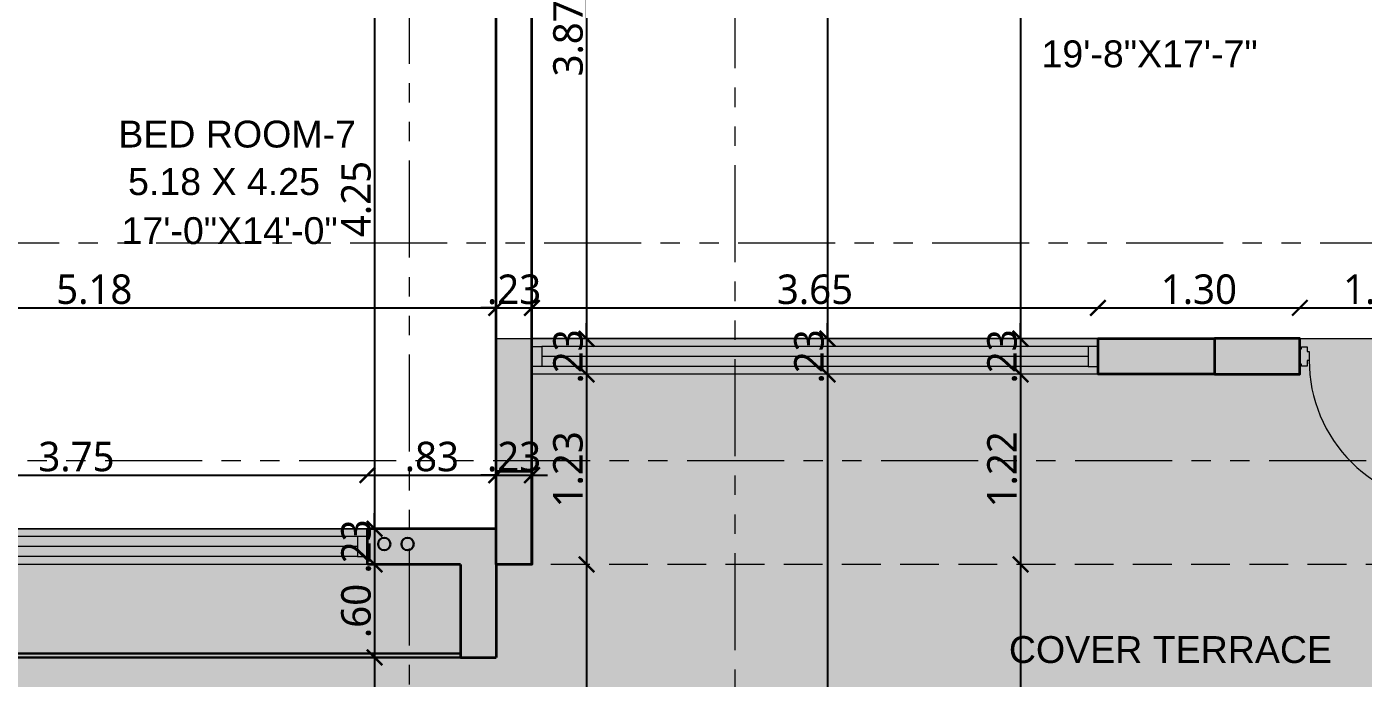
# Model space of a CAD drawing. Extents: x 2450 to 2649, y -7 to 131.
# Drawn here: x 2457.57 to 2466.18, y 30.35 to 34.55 of the extents above; entities that cross this region are included whole.
import ezdxf

# ---------------------------------------------------------------- set-up
doc = ezdxf.new("R2010")
doc.units = 0
doc.header["$MEASUREMENT"] = 0
doc.header["$PDMODE"] = 34
doc.linetypes.add('HIDDEN', pattern=[0.375, 0.25, -0.125])
doc.linetypes.add('PHANTOM2', pattern=[1.25, 0.625, -0.125, 0.125, -0.125, 0.125, -0.125])
for name, color, linetype, lineweight in [('COLUMN', 5, 'Continuous', 35), ('DOOR-WINDOW', 35, 'Continuous', 13), ('M.S.JALI', 200, 'Continuous', 30), ('PIPE', 240, 'Continuous', 30), ('SECTION LINE', 3, 'PHANTOM2', 5), ('TEXT-1', 7, 'Continuous', 9), ('WALL', 30, 'Continuous', 35), ('WINDOW-LINE', 25, 'Continuous', 9)]:
    doc.layers.add(name, color=color, linetype=linetype, lineweight=lineweight)
for name, color, linetype, lineweight, true_color in [('HEATCH BEAM BOTTOM', 7, 'Continuous', 13, 0x92bdc9), ('R.C.C PROJATION', 7, 'HIDDEN', 13, 0xa32900), ('WORKING DIM', 7, 'Continuous', 15, 0x292929)]:
    doc.layers.add(name, color=color, linetype=linetype, lineweight=lineweight, true_color=true_color)
doc.styles.add('ARIAL', font='arial.ttf')
doc.styles.get("Standard").update_dxf_attribs({"font": 'malgunsl.ttf'})
doc.dimstyles.new('R07', dxfattribs={"dimtxt": 0.19, "dimasz": 0.1, "dimexe": 0.18, "dimexo": 0.0625, "dimgap": 0.02, "dimtad": 1, "dimzin": 4, "dimdsep": 46, "dimtxsty": 'Standard', "dimblk": 'ARCHTICK', "dimcen": 0, "dimse1": 1, "dimse2": 1, "dimclrd": 256, "dimclre": 48, "dimclrt": 256, "dimadec": 0, "dimazin": 0, "dimtm": 1e-09, "dimtfac": 1, "dimtix": 1, "dimtmove": 1, "dimatfit": 3, "dimfxl": 0.18, "dimtolj": 1, "dimtzin": 0, "dimlwe": 15, "dimarcsym": 0})

# ---------------------------------------------------------------- blocks, each defined once
blk = doc.blocks.new('*U47')
at = {"layer": 'WINDOW-LINE'}
for p, q in [((175536.9, -38873.47), (175536.9, -38730.75)), ((175545.9, -38873.47), (175545.9, -38730.75))]:
    blk.add_line(p, q, dxfattribs=at)
at = {"layer": 'WINDOW-LINE', "color": 35, "true_color": 0x9d754d}
for p, q in [((175538.9, -38870.97), (175538.9, -38733.25)), ((175543.9, -38870.97), (175543.9, -38733.25))]:
    blk.add_line(p, q, dxfattribs=at)
at = {"layer": 'WINDOW-LINE', "color": 4, "true_color": 0x24ffff}
blk.add_line((175541.4, -38870.97), (175541.4, -38733.25), dxfattribs=at)
at = {"layer": 'WINDOW-LINE'}
for points in [[(175536.9, -38730.75), (175545.9, -38730.75), (175545.9, -38730.75), (175536.9, -38730.75)], [(175536.9, -38873.47), (175545.9, -38873.47), (175545.9, -38873.47), (175536.9, -38873.47)]]:
    blk.add_lwpolyline(points, close=True, dxfattribs=at)
at = {"layer": 'WINDOW-LINE', "color": 35, "true_color": 0x9d754d}
for points in [[(175538.9, -38730.75), (175543.9, -38730.75), (175543.9, -38733.25), (175538.9, -38733.25)], [(175538.9, -38873.47), (175543.9, -38873.47), (175543.9, -38870.97), (175538.9, -38870.97)]]:
    blk.add_lwpolyline(points, close=True, dxfattribs=at)
blk = doc.blocks.new('*U73')
at = {"layer": 'WINDOW-LINE'}
for p, q in [((175536.9, -38838.75), (175536.9, -38692.01)), ((175545.9, -38838.75), (175545.9, -38692.01))]:
    blk.add_line(p, q, dxfattribs=at)
at = {"layer": 'WINDOW-LINE', "color": 35, "true_color": 0x9d754d}
for p, q in [((175538.9, -38836.25), (175538.9, -38694.51)), ((175543.9, -38836.25), (175543.9, -38694.51))]:
    blk.add_line(p, q, dxfattribs=at)
at = {"layer": 'WINDOW-LINE', "color": 4, "true_color": 0x24ffff}
blk.add_line((175541.4, -38836.25), (175541.4, -38694.51), dxfattribs=at)
at = {"layer": 'WINDOW-LINE'}
for points in [[(175536.9, -38692.01), (175545.9, -38692.01), (175545.9, -38692.01), (175536.9, -38692.01)], [(175536.9, -38838.75), (175545.9, -38838.75), (175545.9, -38838.75), (175536.9, -38838.75)]]:
    blk.add_lwpolyline(points, close=True, dxfattribs=at)
at = {"layer": 'WINDOW-LINE', "color": 35, "true_color": 0x9d754d}
for points in [[(175538.9, -38692.01), (175543.9, -38692.01), (175543.9, -38694.51), (175538.9, -38694.51)], [(175538.9, -38838.75), (175543.9, -38838.75), (175543.9, -38836.25), (175538.9, -38836.25)]]:
    blk.add_lwpolyline(points, close=True, dxfattribs=at)
blk = doc.blocks.new('_ArchTick')
at = {"color": 0, "linetype": 'ByBlock', "const_width": 0.15}
blk.add_lwpolyline([(-0.5, -0.5), (0.5, 0.5)], dxfattribs=at)
blk = doc.blocks.new('*D3097')
at = {"layer": 'DEFPOINTS', "color": 0, "transparency": 16777216}
for p in [(2459.5428, 35.5635), (2459.5428, 31.3135), (2459.8087, 31.3135)]:
    blk.add_point(p, dxfattribs=at)
at = {"layer": 'WORKING DIM', "lineweight": -2, "transparency": 16777216}
blk.add_line((2459.8087, 35.5635), (2459.8087, 31.3135), dxfattribs=at)
at = {"layer": 'WORKING DIM', "lineweight": -2, "transparency": 16777216, "xscale": 0.1, "yscale": 0.1, "zscale": 0.1}
for p, rotation in [((2459.8087, 35.5635), 90), ((2459.8087, 31.3135), 270)]:
    blk.add_blockref('_ArchTick', p, dxfattribs=dict(at, rotation=rotation))
at = {"layer": 'WORKING DIM', "transparency": 16777216, "insert": (2459.6905, 33.4385), "char_height": 0.19, "attachment_point": 5, "rotation": 90}
blk.add_mtext('\\A1;4.25', dxfattribs=at)
blk = doc.blocks.new('*D3098')
at = {"layer": 'DEFPOINTS', "color": 0, "transparency": 16777216}
for p in [(2459.5428, 31.3135), (2459.5428, 31.0835), (2459.8087, 31.0835)]:
    blk.add_point(p, dxfattribs=at)
at = {"layer": 'WORKING DIM', "lineweight": -2, "transparency": 16777216}
for p, q in [((2459.8087, 31.3135), (2459.8087, 31.4135)), ((2459.8087, 31.3135), (2459.8087, 31.0835)), ((2459.8087, 31.0835), (2459.8087, 30.9835))]:
    blk.add_line(p, q, dxfattribs=at)
at = {"layer": 'WORKING DIM', "lineweight": -2, "transparency": 16777216, "xscale": 0.1, "yscale": 0.1, "zscale": 0.1}
for p, rotation in [((2459.8087, 31.3135), 270), ((2459.8087, 31.0835), 90)]:
    blk.add_blockref('_ArchTick', p, dxfattribs=dict(at, rotation=rotation))
at = {"layer": 'WORKING DIM', "transparency": 16777216, "insert": (2459.6904, 31.1985), "char_height": 0.19, "attachment_point": 5, "rotation": 90}
blk.add_mtext('\\A1;.23', dxfattribs=at)
blk = doc.blocks.new('*D3106')
at = {"layer": 'DEFPOINTS', "color": 0, "transparency": 16777216}
for p in [(2461.6528, 37.9085), (2461.6528, 32.5385), (2462.7271, 32.5385)]:
    blk.add_point(p, dxfattribs=at)
at = {"layer": 'WORKING DIM', "lineweight": -2, "transparency": 16777216}
blk.add_line((2462.7271, 37.9085), (2462.7271, 32.5385), dxfattribs=at)
at = {"layer": 'WORKING DIM', "lineweight": -2, "transparency": 16777216, "xscale": 0.1, "yscale": 0.1, "zscale": 0.1}
for p, rotation in [((2462.7271, 37.9085), 90), ((2462.7271, 32.5385), 270)]:
    blk.add_blockref('_ArchTick', p, dxfattribs=dict(at, rotation=rotation))
at = {"layer": 'WORKING DIM', "transparency": 16777216, "insert": (2462.6088, 35.2235), "char_height": 0.19, "attachment_point": 5, "rotation": 90}
blk.add_mtext('\\A1;5.37', dxfattribs=at)
blk = doc.blocks.new('*D3107')
at = {"layer": 'DEFPOINTS', "color": 0, "transparency": 16777216}
for p in [(2461.6528, 32.5385), (2460.8228, 32.3085), (2462.7271, 32.3085)]:
    blk.add_point(p, dxfattribs=at)
at = {"layer": 'WORKING DIM', "lineweight": -2, "transparency": 16777216}
for p, q in [((2462.7271, 32.5385), (2462.7271, 32.6385)), ((2462.7271, 32.5385), (2462.7271, 32.3085)), ((2462.7271, 32.3085), (2462.7271, 32.2085))]:
    blk.add_line(p, q, dxfattribs=at)
at = {"layer": 'WORKING DIM', "lineweight": -2, "transparency": 16777216, "xscale": 0.1, "yscale": 0.1, "zscale": 0.1}
for p, rotation in [((2462.7271, 32.5385), 270), ((2462.7271, 32.3085), 90)]:
    blk.add_blockref('_ArchTick', p, dxfattribs=dict(at, rotation=rotation))
at = {"layer": 'WORKING DIM', "transparency": 16777216, "insert": (2462.6088, 32.4235), "char_height": 0.19, "attachment_point": 5, "rotation": 90}
blk.add_mtext('\\A1;.23', dxfattribs=at)
blk = doc.blocks.new('*D3116')
at = {"layer": 'DEFPOINTS', "color": 0, "transparency": 16777216}
for p in [(2460.8228, 36.4085), (2460.8228, 32.5385), (2461.1747, 32.5385)]:
    blk.add_point(p, dxfattribs=at)
at = {"layer": 'WORKING DIM', "lineweight": -2, "transparency": 16777216}
blk.add_line((2461.1747, 36.4085), (2461.1747, 32.5385), dxfattribs=at)
at = {"layer": 'WORKING DIM', "lineweight": -2, "transparency": 16777216, "xscale": 0.1, "yscale": 0.1, "zscale": 0.1}
for p, rotation in [((2461.1747, 36.4085), 90), ((2461.1747, 32.5385), 270)]:
    blk.add_blockref('_ArchTick', p, dxfattribs=dict(at, rotation=rotation))
at = {"layer": 'WORKING DIM', "transparency": 16777216, "insert": (2461.0564, 34.4735), "char_height": 0.19, "attachment_point": 5, "rotation": 90}
blk.add_mtext('\\A1;3.87', dxfattribs=at)
blk = doc.blocks.new('*D3117')
at = {"layer": 'DEFPOINTS', "color": 0, "transparency": 16777216}
for p in [(2460.8228, 32.5385), (2460.8228, 32.3085), (2461.1747, 32.3085)]:
    blk.add_point(p, dxfattribs=at)
at = {"layer": 'WORKING DIM', "lineweight": -2, "transparency": 16777216}
for p, q in [((2461.1747, 32.5385), (2461.1747, 32.6385)), ((2461.1747, 32.5385), (2461.1747, 32.3085)), ((2461.1747, 32.3085), (2461.1747, 32.2085))]:
    blk.add_line(p, q, dxfattribs=at)
at = {"layer": 'WORKING DIM', "lineweight": -2, "transparency": 16777216, "xscale": 0.1, "yscale": 0.1, "zscale": 0.1}
for p, rotation in [((2461.1747, 32.5385), 270), ((2461.1747, 32.3085), 90)]:
    blk.add_blockref('_ArchTick', p, dxfattribs=dict(at, rotation=rotation))
at = {"layer": 'WORKING DIM', "transparency": 16777216, "insert": (2461.0564, 32.4235), "char_height": 0.19, "attachment_point": 5, "rotation": 90}
blk.add_mtext('\\A1;.23', dxfattribs=at)
blk = doc.blocks.new('*D3118')
at = {"layer": 'DEFPOINTS', "color": 0, "transparency": 16777216}
for p in [(2460.8228, 32.3085), (2460.8228, 31.0835), (2461.1747, 31.0835)]:
    blk.add_point(p, dxfattribs=at)
at = {"layer": 'WORKING DIM', "lineweight": -2, "transparency": 16777216}
blk.add_line((2461.1747, 32.3085), (2461.1747, 31.0835), dxfattribs=at)
at = {"layer": 'WORKING DIM', "lineweight": -2, "transparency": 16777216, "xscale": 0.1, "yscale": 0.1, "zscale": 0.1}
for p, rotation in [((2461.1747, 32.3085), 90), ((2461.1747, 31.0835), 270)]:
    blk.add_blockref('_ArchTick', p, dxfattribs=dict(at, rotation=rotation))
at = {"layer": 'WORKING DIM', "transparency": 16777216, "insert": (2461.0559, 31.696), "char_height": 0.19, "attachment_point": 5, "rotation": 90}
blk.add_mtext('\\A1;1.23', dxfattribs=at)
blk = doc.blocks.new('*D3124')
at = {"layer": 'DEFPOINTS', "color": 0, "transparency": 16777216}
for p in [(2463.6001, 37.9085), (2463.971, 32.5385), (2464.4701, 32.5385)]:
    blk.add_point(p, dxfattribs=at)
at = {"layer": 'WORKING DIM', "lineweight": -2, "transparency": 16777216}
blk.add_line((2463.971, 37.9085), (2463.971, 32.5385), dxfattribs=at)
at = {"layer": 'WORKING DIM', "lineweight": -2, "transparency": 16777216, "xscale": 0.1, "yscale": 0.1, "zscale": 0.1}
for p, rotation in [((2463.971, 37.9085), 90), ((2463.971, 32.5385), 270)]:
    blk.add_blockref('_ArchTick', p, dxfattribs=dict(at, rotation=rotation))
at = {"layer": 'WORKING DIM', "transparency": 16777216, "insert": (2463.8527, 35.2235), "char_height": 0.19, "attachment_point": 5, "rotation": 90}
blk.add_mtext('\\A1;5.37', dxfattribs=at)
blk = doc.blocks.new('*D3125')
at = {"layer": 'DEFPOINTS', "color": 0, "transparency": 16777216}
for p in [(2464.4701, 32.5385), (2463.971, 32.3085), (2464.4701, 32.3085)]:
    blk.add_point(p, dxfattribs=at)
at = {"layer": 'WORKING DIM', "lineweight": -2, "transparency": 16777216}
for p, q in [((2463.971, 32.5385), (2463.971, 32.6385)), ((2463.971, 32.5385), (2463.971, 32.3085)), ((2463.971, 32.3085), (2463.971, 32.2085))]:
    blk.add_line(p, q, dxfattribs=at)
at = {"layer": 'WORKING DIM', "lineweight": -2, "transparency": 16777216, "xscale": 0.1, "yscale": 0.1, "zscale": 0.1}
for p, rotation in [((2463.971, 32.5385), 270), ((2463.971, 32.3085), 90)]:
    blk.add_blockref('_ArchTick', p, dxfattribs=dict(at, rotation=rotation))
at = {"layer": 'WORKING DIM', "transparency": 16777216, "insert": (2463.8527, 32.4235), "char_height": 0.19, "attachment_point": 5, "rotation": 90}
blk.add_mtext('\\A1;.23', dxfattribs=at)
blk = doc.blocks.new('*D3226')
at = {"layer": 'DEFPOINTS', "color": 0, "transparency": 16777216}
for p in [(2459.7628, 31.6587), (2456.0128, 31.3135), (2459.7628, 31.3135)]:
    blk.add_point(p, dxfattribs=at)
at = {"layer": 'WORKING DIM', "lineweight": -2, "transparency": 16777216}
blk.add_line((2456.0128, 31.6587), (2459.7628, 31.6587), dxfattribs=at)
at = {"layer": 'WORKING DIM', "lineweight": -2, "transparency": 16777216, "xscale": 0.1, "yscale": 0.1, "zscale": 0.1, "rotation": 180}
blk.add_blockref('_ArchTick', (2456.0128, 31.6587), dxfattribs=at)
at = {"layer": 'WORKING DIM', "lineweight": -2, "transparency": 16777216, "xscale": 0.1, "yscale": 0.1, "zscale": 0.1}
blk.add_blockref('_ArchTick', (2459.7628, 31.6587), dxfattribs=at)
at = {"layer": 'WORKING DIM', "transparency": 16777216, "insert": (2457.8878, 31.777), "char_height": 0.19, "attachment_point": 5}
blk.add_mtext('\\A1;3.75', dxfattribs=at)
blk = doc.blocks.new('*D3227')
at = {"layer": 'DEFPOINTS', "color": 0, "transparency": 16777216}
for p in [(2460.5928, 31.6587), (2459.7628, 31.3135), (2460.5928, 31.3135)]:
    blk.add_point(p, dxfattribs=at)
at = {"layer": 'WORKING DIM', "lineweight": -2, "transparency": 16777216}
blk.add_line((2459.7628, 31.6587), (2460.5928, 31.6587), dxfattribs=at)
at = {"layer": 'WORKING DIM', "lineweight": -2, "transparency": 16777216, "xscale": 0.1, "yscale": 0.1, "zscale": 0.1, "rotation": 180}
blk.add_blockref('_ArchTick', (2459.7628, 31.6587), dxfattribs=at)
at = {"layer": 'WORKING DIM', "lineweight": -2, "transparency": 16777216, "xscale": 0.1, "yscale": 0.1, "zscale": 0.1}
blk.add_blockref('_ArchTick', (2460.5928, 31.6587), dxfattribs=at)
at = {"layer": 'WORKING DIM', "transparency": 16777216, "insert": (2460.1778, 31.777), "char_height": 0.19, "attachment_point": 5}
blk.add_mtext('\\A1;.83', dxfattribs=at)
blk = doc.blocks.new('*D3228')
at = {"layer": 'DEFPOINTS', "color": 0, "transparency": 16777216}
for p in [(2460.8228, 31.6587), (2460.5928, 31.3135), (2460.8228, 31.3135)]:
    blk.add_point(p, dxfattribs=at)
at = {"layer": 'WORKING DIM', "lineweight": -2, "transparency": 16777216}
for p, q in [((2460.5928, 31.6587), (2460.4928, 31.6587)), ((2460.5928, 31.6587), (2460.8228, 31.6587)), ((2460.8228, 31.6587), (2460.9228, 31.6587))]:
    blk.add_line(p, q, dxfattribs=at)
at = {"layer": 'WORKING DIM', "lineweight": -2, "transparency": 16777216, "xscale": 0.1, "yscale": 0.1, "zscale": 0.1}
blk.add_blockref('_ArchTick', (2460.5928, 31.6587), dxfattribs=at)
at = {"layer": 'WORKING DIM', "lineweight": -2, "transparency": 16777216, "xscale": 0.1, "yscale": 0.1, "zscale": 0.1, "rotation": 180}
blk.add_blockref('_ArchTick', (2460.8228, 31.6587), dxfattribs=at)
at = {"layer": 'WORKING DIM', "transparency": 16777216, "insert": (2460.7078, 31.777), "char_height": 0.19, "attachment_point": 5}
blk.add_mtext('\\A1;.23', dxfattribs=at)
blk = doc.blocks.new('*D3230')
at = {"layer": 'DEFPOINTS', "color": 0, "transparency": 16777216}
for p in [(2455.4128, 33.0635), (2460.5928, 32.7365), (2460.5928, 31.3135)]:
    blk.add_point(p, dxfattribs=at)
at = {"layer": 'WORKING DIM', "lineweight": -2, "transparency": 16777216}
blk.add_line((2455.4128, 32.7365), (2460.5928, 32.7365), dxfattribs=at)
at = {"layer": 'WORKING DIM', "lineweight": -2, "transparency": 16777216, "xscale": 0.1, "yscale": 0.1, "zscale": 0.1, "rotation": 180}
blk.add_blockref('_ArchTick', (2455.4128, 32.7365), dxfattribs=at)
at = {"layer": 'WORKING DIM', "lineweight": -2, "transparency": 16777216, "xscale": 0.1, "yscale": 0.1, "zscale": 0.1}
blk.add_blockref('_ArchTick', (2460.5928, 32.7365), dxfattribs=at)
at = {"layer": 'WORKING DIM', "transparency": 16777216, "insert": (2458.0028, 32.8553), "char_height": 0.19, "attachment_point": 5}
blk.add_mtext('\\A1;5.18', dxfattribs=at)
blk = doc.blocks.new('*D3231')
at = {"layer": 'DEFPOINTS', "color": 0, "transparency": 16777216}
for p in [(2460.8228, 32.7365), (2460.8228, 32.5385), (2460.5928, 31.3135)]:
    blk.add_point(p, dxfattribs=at)
at = {"layer": 'WORKING DIM', "lineweight": -2, "transparency": 16777216}
for p, q in [((2460.5928, 32.7365), (2460.4928, 32.7365)), ((2460.5928, 32.7365), (2460.8228, 32.7365)), ((2460.8228, 32.7365), (2460.9228, 32.7365))]:
    blk.add_line(p, q, dxfattribs=at)
at = {"layer": 'WORKING DIM', "lineweight": -2, "transparency": 16777216, "xscale": 0.1, "yscale": 0.1, "zscale": 0.1}
blk.add_blockref('_ArchTick', (2460.5928, 32.7365), dxfattribs=at)
at = {"layer": 'WORKING DIM', "lineweight": -2, "transparency": 16777216, "xscale": 0.1, "yscale": 0.1, "zscale": 0.1, "rotation": 180}
blk.add_blockref('_ArchTick', (2460.8228, 32.7365), dxfattribs=at)
at = {"layer": 'WORKING DIM', "transparency": 16777216, "insert": (2460.7078, 32.8548), "char_height": 0.19, "attachment_point": 5}
blk.add_mtext('\\A1;.23', dxfattribs=at)
blk = doc.blocks.new('*D3232')
at = {"layer": 'DEFPOINTS', "color": 0, "transparency": 16777216}
for p in [(2464.4701, 32.7365), (2460.8228, 32.5385), (2464.4701, 32.5385)]:
    blk.add_point(p, dxfattribs=at)
at = {"layer": 'WORKING DIM', "lineweight": -2, "transparency": 16777216}
blk.add_line((2460.8228, 32.7365), (2464.4701, 32.7365), dxfattribs=at)
at = {"layer": 'WORKING DIM', "lineweight": -2, "transparency": 16777216, "xscale": 0.1, "yscale": 0.1, "zscale": 0.1, "rotation": 180}
blk.add_blockref('_ArchTick', (2460.8228, 32.7365), dxfattribs=at)
at = {"layer": 'WORKING DIM', "lineweight": -2, "transparency": 16777216, "xscale": 0.1, "yscale": 0.1, "zscale": 0.1}
blk.add_blockref('_ArchTick', (2464.4701, 32.7365), dxfattribs=at)
at = {"layer": 'WORKING DIM', "transparency": 16777216, "insert": (2462.6465, 32.8548), "char_height": 0.19, "attachment_point": 5}
blk.add_mtext('\\A1;3.65', dxfattribs=at)
blk = doc.blocks.new('*D3233')
at = {"layer": 'DEFPOINTS', "color": 0, "transparency": 16777216}
for p in [(2465.7701, 32.7365), (2464.4701, 32.5385), (2465.7701, 32.4235)]:
    blk.add_point(p, dxfattribs=at)
at = {"layer": 'WORKING DIM', "lineweight": -2, "transparency": 16777216}
blk.add_line((2464.4701, 32.7365), (2465.7701, 32.7365), dxfattribs=at)
at = {"layer": 'WORKING DIM', "lineweight": -2, "transparency": 16777216, "xscale": 0.1, "yscale": 0.1, "zscale": 0.1, "rotation": 180}
blk.add_blockref('_ArchTick', (2464.4701, 32.7365), dxfattribs=at)
at = {"layer": 'WORKING DIM', "lineweight": -2, "transparency": 16777216, "xscale": 0.1, "yscale": 0.1, "zscale": 0.1}
blk.add_blockref('_ArchTick', (2465.7701, 32.7365), dxfattribs=at)
at = {"layer": 'WORKING DIM', "transparency": 16777216, "insert": (2465.1201, 32.8553), "char_height": 0.19, "attachment_point": 5}
blk.add_mtext('\\A1;1.30', dxfattribs=at)
blk = doc.blocks.new('*D3234')
at = {"layer": 'DEFPOINTS', "color": 0, "transparency": 16777216}
for p in [(2466.8201, 32.7365), (2465.7701, 32.4235), (2466.8201, 32.4235)]:
    blk.add_point(p, dxfattribs=at)
at = {"layer": 'WORKING DIM', "lineweight": -2, "transparency": 16777216}
blk.add_line((2465.7701, 32.7365), (2466.8201, 32.7365), dxfattribs=at)
at = {"layer": 'WORKING DIM', "lineweight": -2, "transparency": 16777216, "xscale": 0.1, "yscale": 0.1, "zscale": 0.1, "rotation": 180}
blk.add_blockref('_ArchTick', (2465.7701, 32.7365), dxfattribs=at)
at = {"layer": 'WORKING DIM', "lineweight": -2, "transparency": 16777216, "xscale": 0.1, "yscale": 0.1, "zscale": 0.1}
blk.add_blockref('_ArchTick', (2466.8201, 32.7365), dxfattribs=at)
at = {"layer": 'WORKING DIM', "transparency": 16777216, "insert": (2466.2951, 32.8553), "char_height": 0.19, "attachment_point": 5}
blk.add_mtext('\\A1;1.05', dxfattribs=at)
blk = doc.blocks.new('*U15')
at = {"layer": 'DOOR-WINDOW'}
for points in [[(0.0492, 0.954), (0.0492, 0.0263), (0.0605, 0.0263), (0.0605, 0.954), (0.0492, 0.954)], [(0, 0.05), (0, -0.05), (0.0105, -0.05), (0.0105, -0.0625), (0.048, -0.0625), (0.048, -0.0313), (0.0605, -0.0313), (0.0605, 0.025), (0.048, 0.025), (0.048, 0.0625), (0.0105, 0.0625), (0.0105, 0.05)], [(1.05, 0.05), (1.05, -0.05), (1.0395, -0.05), (1.0395, -0.0625), (1.002, -0.0625), (1.002, -0.0313), (0.9895, -0.0313), (0.9895, 0.025), (1.002, 0.025), (1.002, 0.0625), (1.0395, 0.0625), (1.0395, 0.05)]]:
    blk.add_lwpolyline(points, close=True, dxfattribs=at)
blk.add_arc((0.0605, 0.025), 0.929, 360, 90.36666, dxfattribs=at)
blk = doc.blocks.new('*D2974')
at = {"layer": 'DEFPOINTS', "color": 0, "transparency": 16777216}
for p in [(2460.8228, 31.0835), (2460.8228, 27.9585), (2461.1747, 27.9585)]:
    blk.add_point(p, dxfattribs=at)
at = {"layer": 'WORKING DIM', "lineweight": -2, "transparency": 16777216}
blk.add_line((2461.1747, 31.0835), (2461.1747, 27.9585), dxfattribs=at)
at = {"layer": 'WORKING DIM', "lineweight": -2, "transparency": 16777216, "xscale": 0.1, "yscale": 0.1, "zscale": 0.1}
for p, rotation in [((2461.1747, 31.0835), 90), ((2461.1747, 27.9585), 270)]:
    blk.add_blockref('_ArchTick', p, dxfattribs=dict(at, rotation=rotation))
at = {"layer": 'WORKING DIM', "transparency": 16777216, "insert": (2461.0559, 29.521), "char_height": 0.19, "attachment_point": 5, "rotation": 90}
blk.add_mtext('\\A1;3.13', dxfattribs=at)
blk = doc.blocks.new('*D2976')
at = {"layer": 'DEFPOINTS', "color": 0, "transparency": 16777216}
for p in [(2464.4701, 32.3085), (2463.971, 31.0835), (2464.4701, 31.0835)]:
    blk.add_point(p, dxfattribs=at)
at = {"layer": 'WORKING DIM', "lineweight": -2, "transparency": 16777216}
blk.add_line((2463.971, 32.3085), (2463.971, 31.0835), dxfattribs=at)
at = {"layer": 'WORKING DIM', "lineweight": -2, "transparency": 16777216, "xscale": 0.1, "yscale": 0.1, "zscale": 0.1}
for p, rotation in [((2463.971, 32.3085), 90), ((2463.971, 31.0835), 270)]:
    blk.add_blockref('_ArchTick', p, dxfattribs=dict(at, rotation=rotation))
at = {"layer": 'WORKING DIM', "transparency": 16777216, "insert": (2463.8525, 31.696), "char_height": 0.19, "attachment_point": 5, "rotation": 90}
blk.add_mtext('\\A1;1.22', dxfattribs=at)
blk = doc.blocks.new('*D2977')
at = {"layer": 'DEFPOINTS', "color": 0, "transparency": 16777216}
for p in [(2462.13, 32.3085), (2462.13, 27.1285), (2462.7271, 27.1285)]:
    blk.add_point(p, dxfattribs=at)
at = {"layer": 'WORKING DIM', "lineweight": -2, "transparency": 16777216}
blk.add_line((2462.7271, 32.3085), (2462.7271, 27.1285), dxfattribs=at)
at = {"layer": 'WORKING DIM', "lineweight": -2, "transparency": 16777216, "xscale": 0.1, "yscale": 0.1, "zscale": 0.1}
for p, rotation in [((2462.7271, 32.3085), 90), ((2462.7271, 27.1285), 270)]:
    blk.add_blockref('_ArchTick', p, dxfattribs=dict(at, rotation=rotation))
at = {"layer": 'WORKING DIM', "transparency": 16777216, "insert": (2462.6083, 29.7185), "char_height": 0.19, "attachment_point": 5, "rotation": 90}
blk.add_mtext('\\A1;5.18', dxfattribs=at)
blk = doc.blocks.new('*D2978')
at = {"layer": 'DEFPOINTS', "color": 0, "transparency": 16777216}
for p in [(2462.7271, 31.0835), (2463.971, 27.1285), (2464.4701, 27.1285)]:
    blk.add_point(p, dxfattribs=at)
at = {"layer": 'WORKING DIM', "lineweight": -2, "transparency": 16777216}
blk.add_line((2463.971, 31.0835), (2463.971, 27.1285), dxfattribs=at)
at = {"layer": 'WORKING DIM', "lineweight": -2, "transparency": 16777216, "xscale": 0.1, "yscale": 0.1, "zscale": 0.1}
for p, rotation in [((2463.971, 31.0835), 90), ((2463.971, 27.1285), 270)]:
    blk.add_blockref('_ArchTick', p, dxfattribs=dict(at, rotation=rotation))
at = {"layer": 'WORKING DIM', "transparency": 16777216, "insert": (2463.8527, 29.106), "char_height": 0.19, "attachment_point": 5, "rotation": 90}
blk.add_mtext('\\A1;3.96', dxfattribs=at)
blk = doc.blocks.new('*D2984')
at = {"layer": 'DEFPOINTS', "color": 0, "transparency": 16777216}
for p in [(2460.5928, 31.0835), (2459.8087, 30.4835), (2460.5928, 30.4835)]:
    blk.add_point(p, dxfattribs=at)
at = {"layer": 'WORKING DIM', "lineweight": -2, "transparency": 16777216}
blk.add_line((2459.8087, 31.0835), (2459.8087, 30.4835), dxfattribs=at)
at = {"layer": 'WORKING DIM', "lineweight": -2, "transparency": 16777216, "xscale": 0.1, "yscale": 0.1, "zscale": 0.1}
for p, rotation in [((2459.8087, 31.0835), 90), ((2459.8087, 30.4835), 270)]:
    blk.add_blockref('_ArchTick', p, dxfattribs=dict(at, rotation=rotation))
at = {"layer": 'WORKING DIM', "transparency": 16777216, "insert": (2459.6904, 30.7835), "char_height": 0.19, "attachment_point": 5, "rotation": 90}
blk.add_mtext('\\A1;.60', dxfattribs=at)
blk = doc.blocks.new('*D2985')
at = {"layer": 'DEFPOINTS', "color": 0, "transparency": 16777216}
for p in [(2460.5928, 30.4835), (2459.8087, 27.9585), (2460.5928, 27.9585)]:
    blk.add_point(p, dxfattribs=at)
at = {"layer": 'WORKING DIM', "lineweight": -2, "transparency": 16777216}
blk.add_line((2459.8087, 30.4835), (2459.8087, 27.9585), dxfattribs=at)
at = {"layer": 'WORKING DIM', "lineweight": -2, "transparency": 16777216, "xscale": 0.1, "yscale": 0.1, "zscale": 0.1}
for p, rotation in [((2459.8087, 30.4835), 90), ((2459.8087, 27.9585), 270)]:
    blk.add_blockref('_ArchTick', p, dxfattribs=dict(at, rotation=rotation))
at = {"layer": 'WORKING DIM', "transparency": 16777216, "insert": (2459.6904, 29.221), "char_height": 0.19, "attachment_point": 5, "rotation": 90}
blk.add_mtext('\\A1;2.53', dxfattribs=at)

msp = doc.modelspace()

# ---------------------------------------------------------------- hatches: boundary and pattern name
at = {"layer": 'HEATCH BEAM BOTTOM', "ltscale": 10}
h = msp.add_hatch(dxfattribs=at)
h.set_pattern_fill('ANSI33', color=256, scale=0.5)
h.set_pattern_definition([(45, (0, 170.54396), (-0.0883883476, 0.0883883476), []), (45, (0.08839, 170.54396), (-0.0883883476, 0.0883883476), [0.0625, -0.03125])])
edge = h.paths.add_edge_path()
edge.add_line((2454.5824, 43.2164), (2455.4128, 43.2164))
edge.add_line((2455.4128, 43.2164), (2455.4128, 31.3135))
edge.add_line((2455.4128, 31.3135), (2460.5928, 31.3135))
edge.add_line((2460.5928, 31.3135), (2460.5928, 32.5385))
edge.add_line((2460.5928, 32.5385), (2467.0501, 32.5385))
edge.add_line((2467.0501, 32.5385), (2467.0501, 31.3135))
edge.add_line((2467.0501, 31.3135), (2471.3301, 31.3135))
edge.add_line((2471.3301, 31.3135), (2471.3301, 31.0835))
edge.add_line((2471.3301, 31.0835), (2471.3301, 27.1285))
edge.add_line((2471.3301, 27.1285), (2473.6501, 27.1285))
edge.add_line((2473.6501, 27.1285), (2473.6501, 31.0785))
edge.add_line((2473.6501, 31.0785), (2472.8201, 31.0835))
edge.add_line((2472.8201, 31.0835), (2472.8201, 31.3135))
edge.add_line((2472.8201, 31.3135), (2472.8201, 42.1785))
edge.add_line((2472.8201, 42.1785), (2473.6501, 42.1785))
edge.add_line((2473.6501, 42.1785), (2473.6501, 27.1285))
edge.add_line((2473.6501, 27.1285), (2454.5828, 27.1285))
edge.add_line((2454.5828, 27.1285), (2454.5828, 43.1987))

# ---------------------------------------------------------------- linework, layer by layer
at = {"layer": 'COLUMN'}
for points in [[(2465.2201, 32.5385), (2465.2201, 32.3085), (2464.4701, 32.3085), (2464.4701, 32.5385)], [(2460.5928, 31.6835), (2460.8228, 31.6835), (2460.8228, 31.0835), (2460.5928, 31.0835)]]:
    msp.add_lwpolyline(points, close=True, dxfattribs=at)
at = {"layer": 'HEATCH BEAM BOTTOM'}
msp.add_lwpolyline([(2454.5824, 43.2164), (2455.4128, 43.2164), (2455.4128, 31.3135), (2460.5928, 31.3135), (2460.5928, 32.5385), (2467.0501, 32.5385), (2467.0501, 31.3135), (2472.8201, 31.3135), (2472.8201, 42.1785), (2473.6501, 42.1785), (2473.6501, 31.0835)], dxfattribs=at)
at = {"layer": 'M.S.JALI'}
for p, q in [((2460.3628, 30.5085), (2456.0128, 30.5085)), ((2460.3628, 30.4835), (2456.0128, 30.4835))]:
    msp.add_line(p, q, dxfattribs=at)
at = {"layer": 'PIPE'}
msp.add_circle((2459.871, 31.2147), 0.04, dxfattribs=at)
at = {"layer": 'PIPE', "color": 114, "true_color": 0x139b48}
msp.add_circle((2460.0214, 31.2147), 0.04, dxfattribs=at)
at = {"layer": 'R.C.C PROJATION'}
msp.add_line((2466.8201, 31.0835), (2460.8228, 31.0835), dxfattribs=at)
at = {"layer": 'SECTION LINE'}
for points in [[(2460.8569, 47.4354), (2460.0323, 47.4354), (2460.0323, 23.0209), (2460.7491, 23.0209)], [(2461.3778, 47.4058), (2462.13, 47.4058), (2462.13, 23.0229), (2461.637, 23.0229)], [(2450.9014, 34.0288), (2450.9014, 33.156), (2477.4113, 33.156), (2477.4113, 34.0369)], [(2477.4468, 32.2944), (2477.4468, 31.7509), (2450.9229, 31.7509), (2450.9229, 32.4866)]]:
    msp.add_lwpolyline(points, dxfattribs=at)
at = {"layer": 'WALL'}
for p, q in [((2460.5928, 31.3135), (2460.5928, 36.4085)), ((2460.8228, 31.0835), (2460.8228, 36.4085)), ((2460.5928, 31.3135), (2459.7628, 31.3135)), ((2459.7628, 31.0835), (2459.7628, 31.3135)), ((2460.3628, 31.0835), (2459.7628, 31.0835)), ((2460.3628, 31.0835), (2460.3628, 30.4835)), ((2460.5928, 31.0835), (2460.5928, 30.4835)), ((2460.3628, 30.4835), (2460.5928, 30.4835))]:
    msp.add_line(p, q, dxfattribs=at)
msp.add_lwpolyline([(2465.2201, 32.3085), (2465.7701, 32.3085), (2465.7701, 32.5385), (2465.2201, 32.5385)], close=True, dxfattribs=at)

# ---------------------------------------------------------------- block references
at = {"layer": 'DOOR-WINDOW', "xscale": 0.02555555555552771, "yscale": 0.02555555555552771, "zscale": 0.02555555555552771, "rotation": 89.99999999999997}
for name, p in [('*U47', (1471.037, -4453.6345)), ('*U73', (1467.217, -4454.8595))]:
    msp.add_blockref(name, p, dxfattribs=at)
at = {"layer": 'WINDOW-LINE', "rotation": 180}
msp.add_blockref('*U15', (2466.8201, 32.4235), dxfattribs=at)

# ---------------------------------------------------------------- texts
at = {"layer": 'TEXT-1', "color": 146, "ltscale": 10, "true_color": 0x105689, "char_height": 0.173107, "attachment_point": 1, "style": 'ARIAL'}
for s, insert, width in [('\\A1;19\'-8"X17\'-7"', (2464.1058, 34.4603), 1.998194), ('\\A1;17\'-0"X14\'-0"', (2458.1782, 33.321), 1.308194)]:
    msp.add_mtext(s, dxfattribs=dict(at, insert=insert, width=width))
at = {"layer": 'TEXT-1', "color": 18, "ltscale": 10, "true_color": 0x000000, "char_height": 0.173107, "attachment_point": 1, "style": 'ARIAL'}
for s, insert, width in [('\\A1;BED ROOM-7', (2458.1573, 33.9432), 1.813052), ('\\A1;5.18 X 4.25', (2458.2202, 33.637), 1.308194), ('\\A1;COVER TERRACE', (2463.8956, 30.6211), 3.140313)]:
    msp.add_mtext(s, dxfattribs=dict(at, insert=insert, width=width))

# ---------------------------------------------------------------- dimensions: what is measured, and where the dimension line sits
at = {"layer": 'WORKING DIM'}
for base, p1, p2, picture, middle in [((2462.7271, 32.5385), (2461.6528, 37.9085), (2461.6528, 32.5385), '*D3106', (2462.6088, 35.2235)), ((2463.971, 32.5385), (2463.6001, 37.9085), (2464.4701, 32.5385), '*D3124', (2463.8527, 35.2235)), ((2461.1747, 32.5385), (2460.8228, 36.4085), (2460.8228, 32.5385), '*D3116', (2461.0564, 34.4735)), ((2459.8087, 31.3135), (2459.5428, 35.5635), (2459.5428, 31.3135), '*D3097', (2459.6905, 33.4385)), ((2462.7271, 32.3085), (2461.6528, 32.5385), (2460.8228, 32.3085), '*D3107', (2462.6088, 32.4235)), ((2461.1747, 32.3085), (2460.8228, 32.5385), (2460.8228, 32.3085), '*D3117', (2461.0564, 32.4235)), ((2463.971, 32.3085), (2464.4701, 32.5385), (2464.4701, 32.3085), '*D3125', (2463.8527, 32.4235)), ((2461.1746670907, 31.0834646522), (2460.8228431105, 32.3084646522), (2460.8228431105, 31.0834646522), '*D3118', (2461.0558567575, 31.6959646522)), ((2462.7271, 27.1285), (2462.13, 32.3085), (2462.13, 27.1285), '*D2977', (2462.6083, 29.7185)), ((2463.9709773803, 31.0834646525), (2464.4700772379, 32.3084646522), (2464.4700772379, 31.0834646525), '*D2976', (2463.8524899568, 31.6959646524)), ((2459.8087, 31.0835), (2459.5428, 31.3135), (2459.5428, 31.0835), '*D3098', (2459.6904, 31.1985)), ((2459.8087, 30.4835), (2460.5928, 31.0835), (2460.5928, 30.4835), '*D2984', (2459.6904, 30.7835)), ((2461.1746670904, 27.9584646522), (2460.8228431105, 31.0834646522), (2460.8228431105, 27.9584646522), '*D2974', (2461.0558567573, 29.5209646522)), ((2463.9709773803, 27.1284646522), (2462.7271172383, 31.0834646525), (2464.4700772379, 27.1284646522), '*D2978', (2463.8526837025, 29.1059646523)), ((2459.8087422454, 27.9584646522), (2460.5928431105, 30.4834646522), (2460.5928431105, 27.9584646522), '*D2985', (2459.6904485676, 29.2209646522))]:
    dim = msp.add_linear_dim(base=base, p1=p1, p2=p2, angle=90, dimstyle='R07', override={"dimpost": '\\X'}, dxfattribs=at)
    dim.commit()
    dim.dimension.update_dxf_attribs({"geometry": picture, "text_midpoint": middle})
for base, p1, p2, picture, middle in [((2460.5928, 32.7365), (2455.4128, 33.0635), (2460.5928, 31.3135), '*D3230', (2458.0028, 32.8553)), ((2460.8228, 32.7365), (2460.5928, 31.3135), (2460.8228, 32.5385), '*D3231', (2460.7078, 32.8548)), ((2464.4701, 32.7365), (2460.8228, 32.5385), (2464.4701, 32.5385), '*D3232', (2462.6465, 32.8548)), ((2465.7701, 32.7365), (2464.4701, 32.5385), (2465.7701, 32.4235), '*D3233', (2465.1201, 32.8553)), ((2466.8201, 32.7365), (2465.7701, 32.4235), (2466.8201, 32.4235), '*D3234', (2466.2951, 32.8553)), ((2459.7628, 31.6587), (2456.0128, 31.3135), (2459.7628, 31.3135), '*D3226', (2457.8878, 31.777)), ((2460.5928, 31.6587), (2459.7628, 31.3135), (2460.5928, 31.3135), '*D3227', (2460.1778, 31.777)), ((2460.8228, 31.6587), (2460.5928, 31.3135), (2460.8228, 31.3135), '*D3228', (2460.7078, 31.777))]:
    dim = msp.add_linear_dim(base=base, p1=p1, p2=p2, dimstyle='R07', override={"dimpost": '\\X'}, dxfattribs=at)
    dim.commit()
    dim.dimension.update_dxf_attribs({"geometry": picture, "text_midpoint": middle})

doc.saveas('drawing.dxf')
